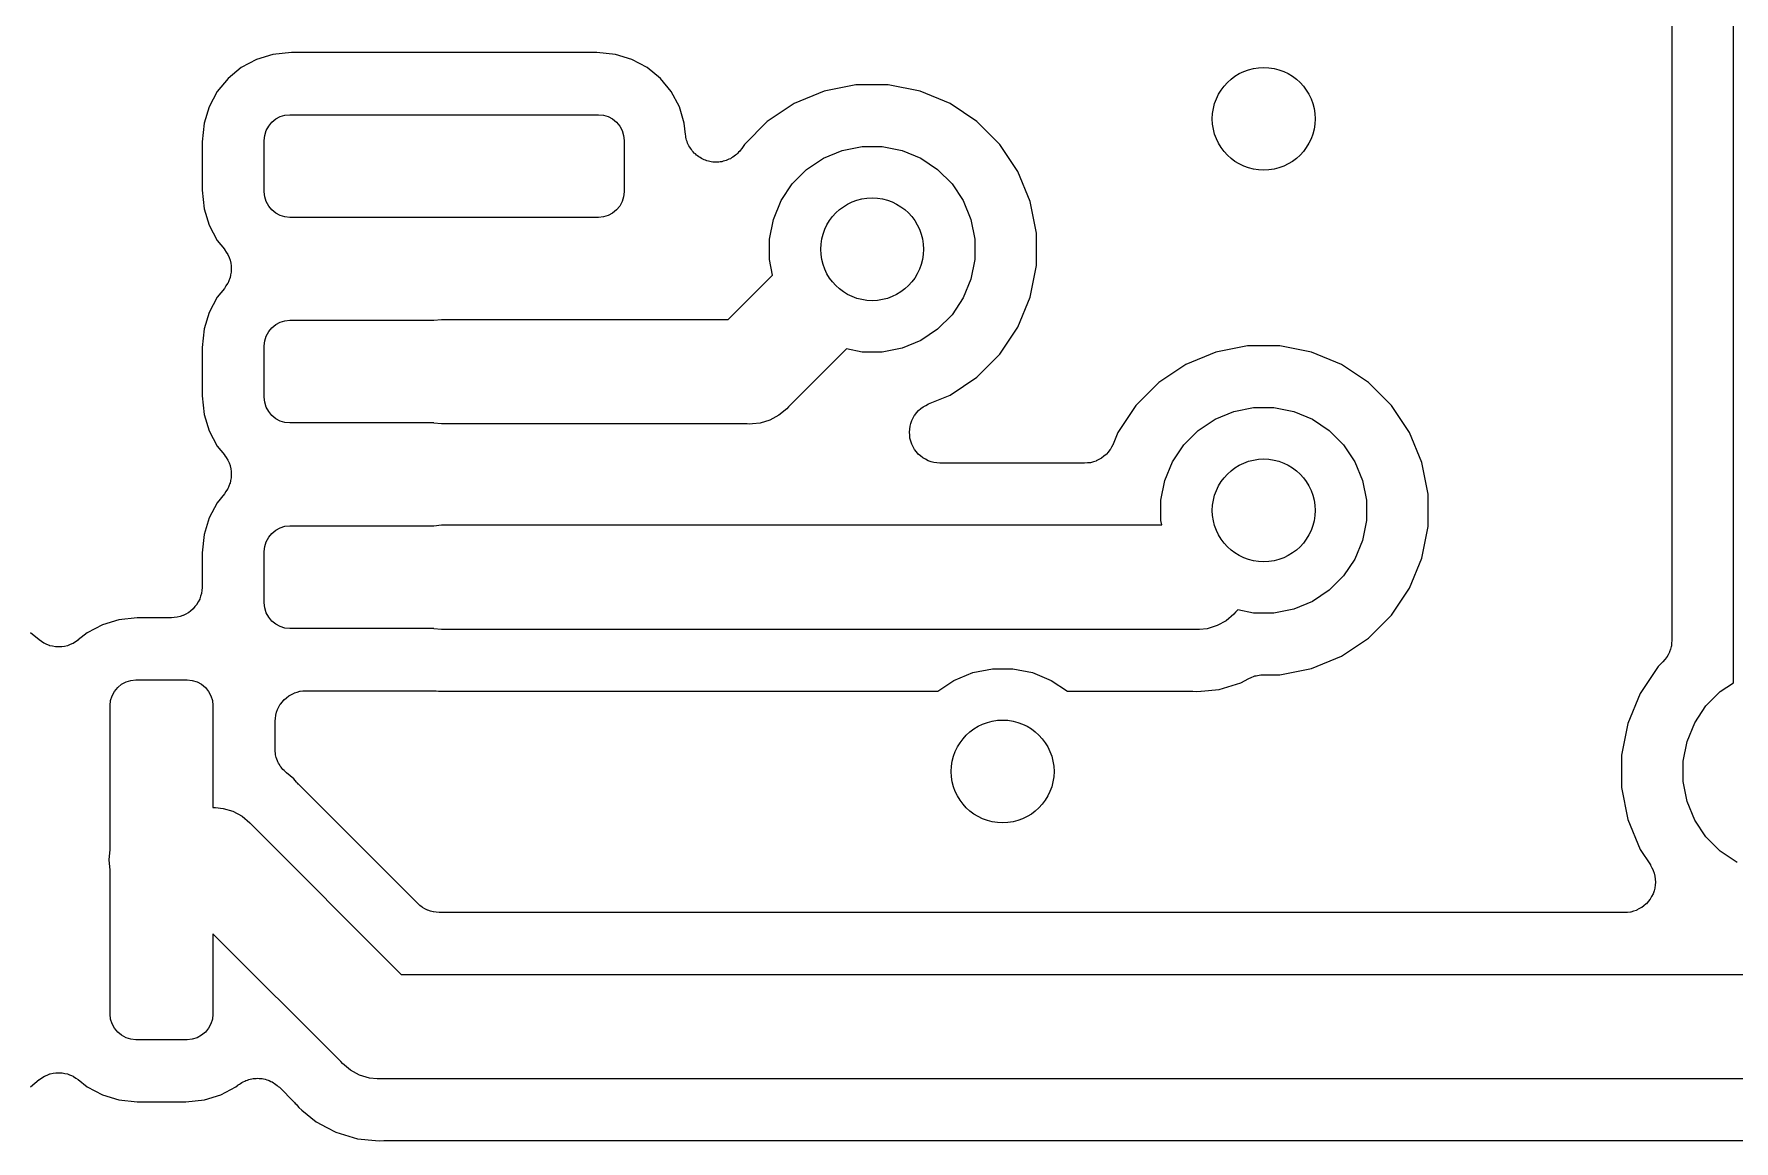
# Model space of a CAD drawing. Extents: x 4.56 to 9.01, y -5.14 to -1.86.
# Drawn here: x 7.8572 to 8.02, y -2.7229 to -2.6169 of the extents above; entities that cross this region are included whole.
import ezdxf

# ---------------------------------------------------------------- set-up
doc = ezdxf.new("R2010")
doc.units = 0
doc.header["$MEASUREMENT"] = 0
doc.layers.add('BLACK', color=7, linetype='CONTINUOUS')

msp = doc.modelspace()

# ---------------------------------------------------------------- linework, layer by layer
at = {"layer": 'BLACK', "linetype": 'CONTINUOUS'}
for p, q in [((8.02, -2.679), (8.02, -2.555)), ((8.01409, -2.56386), (8.01409, -2.67491)), ((7.87854, -2.61931), (7.87709, -2.62009)), ((7.88011, -2.61883), (7.87854, -2.61931)), ((7.8819, -2.61866), (7.88011, -2.61883)), ((7.91113, -2.61866), (7.8819, -2.61866)), ((7.91292, -2.61883), (7.91113, -2.61866)), ((7.91449, -2.61931), (7.91292, -2.61883)), ((7.91594, -2.62009), (7.91449, -2.61931)), ((7.87582, -2.62113), (7.87477, -2.6224)), ((7.87709, -2.62009), (7.87582, -2.62113)), ((7.91722, -2.62113), (7.91594, -2.62009)), ((7.91826, -2.6224), (7.91722, -2.62113)), ((7.87477, -2.6224), (7.874, -2.62385)), ((7.91904, -2.62385), (7.91826, -2.6224)), ((7.93291, -2.62236), (7.93004, -2.62354)), ((7.93595, -2.62175), (7.93291, -2.62236)), ((7.93905, -2.62175), (7.93595, -2.62175)), ((7.94209, -2.62236), (7.93905, -2.62175)), ((7.94496, -2.62354), (7.94209, -2.62236)), ((7.874, -2.62385), (7.87352, -2.62543)), ((7.91951, -2.62543), (7.91904, -2.62385)), ((7.93004, -2.62354), (7.92746, -2.62527)), ((7.94754, -2.62527), (7.94496, -2.62354)), ((7.87352, -2.62543), (7.87334, -2.62721)), ((7.87948, -2.62613), (7.87971, -2.6257)), ((7.87971, -2.6257), (7.88001, -2.62533)), ((7.88001, -2.62533), (7.88038, -2.62502)), ((7.88038, -2.62502), (7.88081, -2.62479)), ((7.88081, -2.62479), (7.88127, -2.62465)), ((7.88127, -2.62465), (7.88175, -2.62461)), ((7.88175, -2.62461), (7.91128, -2.62461)), ((7.91128, -2.62461), (7.91176, -2.62465)), ((7.91176, -2.62465), (7.91222, -2.62479)), ((7.91222, -2.62479), (7.91265, -2.62502)), ((7.91265, -2.62502), (7.91302, -2.62533)), ((7.91302, -2.62533), (7.91333, -2.6257)), ((7.91333, -2.6257), (7.91355, -2.62613)), ((7.91962, -2.62649), (7.91951, -2.62543)), ((7.92746, -2.62527), (7.92527, -2.62746)), ((7.94973, -2.62746), (7.94754, -2.62527)), ((7.87334, -2.62721), (7.87334, -2.63184)), ((7.87929, -2.62707), (7.87934, -2.62659)), ((7.87929, -2.63199), (7.87929, -2.62707)), ((7.87934, -2.62659), (7.87948, -2.62613)), ((7.91355, -2.62613), (7.91369, -2.62659)), ((7.91369, -2.62659), (7.91374, -2.62707)), ((7.91374, -2.62707), (7.91374, -2.63199)), ((7.91965, -2.62663), (7.91962, -2.62649)), ((7.91966, -2.62677), (7.91965, -2.62663)), ((7.9197, -2.62691), (7.91966, -2.62677)), ((7.91973, -2.62706), (7.9197, -2.62691)), ((7.91978, -2.62719), (7.91973, -2.62706)), ((7.91982, -2.62732), (7.91978, -2.62719)), ((7.91989, -2.62745), (7.91982, -2.62732)), ((7.91995, -2.62759), (7.91989, -2.62745)), ((7.92003, -2.62771), (7.91995, -2.62759)), ((7.92527, -2.62746), (7.92501, -2.62784)), ((7.93463, -2.62804), (7.93653, -2.62766)), ((7.93653, -2.62766), (7.93847, -2.62766)), ((7.93847, -2.62766), (7.94037, -2.62804)), ((7.95146, -2.63004), (7.94973, -2.62746)), ((7.92009, -2.62783), (7.92003, -2.62771)), ((7.92019, -2.62795), (7.92009, -2.62783)), ((7.92027, -2.62807), (7.92019, -2.62795)), ((7.92037, -2.62817), (7.92027, -2.62807)), ((7.92046, -2.62828), (7.92037, -2.62817)), ((7.92057, -2.62837), (7.92046, -2.62828)), ((7.92068, -2.62848), (7.92057, -2.62837)), ((7.92079, -2.62856), (7.92068, -2.62848)), ((7.9209, -2.62865), (7.92079, -2.62856)), ((7.92103, -2.62872), (7.9209, -2.62865)), ((7.92115, -2.6288), (7.92103, -2.62872)), ((7.92128, -2.62886), (7.92115, -2.6288)), ((7.9214, -2.62892), (7.92128, -2.62886)), ((7.92155, -2.62897), (7.9214, -2.62892)), ((7.92168, -2.62903), (7.92155, -2.62897)), ((7.92182, -2.62905), (7.92168, -2.62903)), ((7.92195, -2.6291), (7.92182, -2.62905)), ((7.9221, -2.62911), (7.92195, -2.6291)), ((7.92225, -2.62914), (7.9221, -2.62911)), ((7.92239, -2.62914), (7.92225, -2.62914)), ((7.92253, -2.62916), (7.92239, -2.62914)), ((7.92268, -2.62914), (7.92253, -2.62916)), ((7.92283, -2.62914), (7.92268, -2.62914)), ((7.92296, -2.62912), (7.92283, -2.62914)), ((7.9231, -2.62911), (7.92296, -2.62912)), ((7.92325, -2.62906), (7.9231, -2.62911)), ((7.92339, -2.62904), (7.92325, -2.62906)), ((7.92352, -2.62898), (7.92339, -2.62904)), ((7.92366, -2.62894), (7.92352, -2.62898)), ((7.92379, -2.62888), (7.92366, -2.62894)), ((7.92393, -2.62882), (7.92379, -2.62888)), ((7.92404, -2.62874), (7.92393, -2.62882)), ((7.92417, -2.62868), (7.92404, -2.62874)), ((7.92428, -2.62859), (7.92417, -2.62868)), ((7.92441, -2.6285), (7.92428, -2.62859)), ((7.92451, -2.62841), (7.92441, -2.6285)), ((7.92462, -2.62832), (7.92451, -2.62841)), ((7.92471, -2.62821), (7.92462, -2.62832)), ((7.92482, -2.6281), (7.92471, -2.62821)), ((7.9249, -2.62799), (7.92482, -2.6281)), ((7.92499, -2.62788), (7.9249, -2.62799)), ((7.92501, -2.62784), (7.92499, -2.62788)), ((7.93123, -2.62985), (7.93284, -2.62878)), ((7.93284, -2.62878), (7.93463, -2.62804)), ((7.94037, -2.62804), (7.94216, -2.62878)), ((7.94216, -2.62878), (7.94377, -2.62985)), ((7.92985, -2.63123), (7.93123, -2.62985)), ((7.94377, -2.62985), (7.94515, -2.63123)), ((7.95264, -2.63291), (7.95146, -2.63004)), ((7.87334, -2.63184), (7.87352, -2.63363)), ((7.87934, -2.63247), (7.87929, -2.63199)), ((7.87948, -2.63293), (7.87934, -2.63247)), ((7.91369, -2.63247), (7.91355, -2.63293)), ((7.91374, -2.63199), (7.91369, -2.63247)), ((7.92878, -2.63284), (7.92985, -2.63123)), ((7.94515, -2.63123), (7.94622, -2.63284)), ((7.87352, -2.63363), (7.874, -2.6352)), ((7.87971, -2.63336), (7.87948, -2.63293)), ((7.88001, -2.63373), (7.87971, -2.63336)), ((7.88038, -2.63403), (7.88001, -2.63373)), ((7.88081, -2.63426), (7.88038, -2.63403)), ((7.91265, -2.63403), (7.91222, -2.63426)), ((7.91302, -2.63373), (7.91265, -2.63403)), ((7.91333, -2.63336), (7.91302, -2.63373)), ((7.91355, -2.63293), (7.91333, -2.63336)), ((7.92804, -2.63463), (7.92878, -2.63284)), ((7.94622, -2.63284), (7.94696, -2.63463)), ((7.95325, -2.63595), (7.95264, -2.63291)), ((7.874, -2.6352), (7.87477, -2.63665)), ((7.88127, -2.6344), (7.88081, -2.63426)), ((7.88175, -2.63445), (7.88127, -2.6344)), ((7.91128, -2.63445), (7.88175, -2.63445)), ((7.91176, -2.6344), (7.91128, -2.63445)), ((7.91222, -2.63426), (7.91176, -2.6344)), ((7.92766, -2.63653), (7.92804, -2.63463)), ((7.94696, -2.63463), (7.94734, -2.63653)), ((7.87477, -2.63665), (7.87547, -2.6375)), ((7.92766, -2.63847), (7.92766, -2.63653)), ((7.94734, -2.63653), (7.94734, -2.63847)), ((7.95325, -2.63905), (7.95325, -2.63595)), ((7.87547, -2.6375), (7.87548, -2.63751)), ((7.87548, -2.63751), (7.87548, -2.63751)), ((7.87548, -2.63751), (7.87548, -2.63751)), ((7.87548, -2.63751), (7.87549, -2.63753)), ((7.87549, -2.63753), (7.87564, -2.63776)), ((7.87564, -2.63776), (7.87579, -2.63799)), ((7.87579, -2.63799), (7.8758, -2.638)), ((7.8758, -2.638), (7.8758, -2.63801)), ((7.8758, -2.63801), (7.87591, -2.63827)), ((7.87591, -2.63827), (7.87601, -2.63853)), ((7.87601, -2.63853), (7.87601, -2.63854)), ((7.87601, -2.63854), (7.87602, -2.63855)), ((7.87602, -2.63855), (7.87607, -2.63882)), ((7.87607, -2.63882), (7.87612, -2.63909)), ((7.92796, -2.63997), (7.92766, -2.63847)), ((7.94734, -2.63847), (7.94696, -2.64037)), ((7.95264, -2.64209), (7.95325, -2.63905)), ((7.87589, -2.64051), (7.87579, -2.64076)), ((7.876, -2.64025), (7.87589, -2.64051)), ((7.87601, -2.64023), (7.876, -2.64024)), ((7.876, -2.64024), (7.876, -2.64025)), ((7.87606, -2.63996), (7.87601, -2.64023)), ((7.87612, -2.63969), (7.87606, -2.63996)), ((7.87612, -2.63909), (7.87612, -2.6391)), ((7.87612, -2.6391), (7.87612, -2.63911)), ((7.87612, -2.63911), (7.87612, -2.63939)), ((7.87612, -2.63939), (7.87612, -2.63967)), ((7.87612, -2.63967), (7.87612, -2.63968)), ((7.87612, -2.63968), (7.87612, -2.63969)), ((7.92372, -2.64421), (7.92796, -2.63997)), ((7.94696, -2.64037), (7.94622, -2.64216)), ((7.87477, -2.64209), (7.874, -2.64354)), ((7.87547, -2.64124), (7.87477, -2.64209)), ((7.87562, -2.64101), (7.87547, -2.64124)), ((7.87577, -2.64078), (7.87562, -2.64101)), ((7.87578, -2.64077), (7.87577, -2.64078)), ((7.87579, -2.64076), (7.87578, -2.64077)), ((7.94622, -2.64216), (7.94515, -2.64377)), ((7.95146, -2.64496), (7.95264, -2.64209)), ((7.874, -2.64354), (7.87352, -2.64511)), ((7.94515, -2.64377), (7.94377, -2.64515)), ((7.87352, -2.64511), (7.87334, -2.6469)), ((7.87948, -2.64581), (7.87971, -2.64538)), ((7.87971, -2.64538), (7.88001, -2.64501)), ((7.88001, -2.64501), (7.88038, -2.64471)), ((7.88038, -2.64471), (7.88081, -2.64448)), ((7.88081, -2.64448), (7.88127, -2.64434)), ((7.88127, -2.64434), (7.88175, -2.64429)), ((7.88175, -2.64429), (7.89551, -2.64429)), ((7.89551, -2.64429), (7.89554, -2.64428)), ((7.89554, -2.64428), (7.89627, -2.64421)), ((7.89627, -2.64421), (7.92372, -2.64421)), ((7.94377, -2.64515), (7.94216, -2.64622)), ((7.94973, -2.64754), (7.95146, -2.64496)), ((7.87334, -2.6469), (7.87334, -2.65153)), ((7.87929, -2.64675), (7.87934, -2.64627)), ((7.87929, -2.65167), (7.87929, -2.64675)), ((7.87934, -2.64627), (7.87948, -2.64581)), ((7.93503, -2.64704), (7.9295, -2.65257)), ((7.93653, -2.64734), (7.93503, -2.64704)), ((7.94037, -2.64696), (7.93847, -2.64734)), ((7.94216, -2.64622), (7.94037, -2.64696)), ((7.97345, -2.64675), (7.97041, -2.64736)), ((7.97655, -2.64675), (7.97345, -2.64675)), ((7.97959, -2.64736), (7.97655, -2.64675)), ((7.93847, -2.64734), (7.93653, -2.64734)), ((7.94754, -2.64973), (7.94973, -2.64754)), ((7.96754, -2.64854), (7.96496, -2.65027)), ((7.97041, -2.64736), (7.96754, -2.64854)), ((7.98246, -2.64854), (7.97959, -2.64736)), ((7.98504, -2.65027), (7.98246, -2.64854)), ((7.94496, -2.65146), (7.94754, -2.64973)), ((7.96496, -2.65027), (7.96277, -2.65246)), ((7.98723, -2.65246), (7.98504, -2.65027)), ((7.87334, -2.65153), (7.87352, -2.65331)), ((7.87934, -2.65215), (7.87929, -2.65167)), ((7.94289, -2.65231), (7.94496, -2.65146)), ((7.87352, -2.65331), (7.874, -2.65489)), ((7.87948, -2.65261), (7.87934, -2.65215)), ((7.87971, -2.65304), (7.87948, -2.65261)), ((7.88001, -2.65341), (7.87971, -2.65304)), ((7.88038, -2.65372), (7.88001, -2.65341)), ((7.88081, -2.65395), (7.88038, -2.65372)), ((7.92858, -2.65339), (7.92771, -2.65385)), ((7.92934, -2.65277), (7.92858, -2.65339)), ((7.9295, -2.65257), (7.92934, -2.65277)), ((7.9413, -2.6539), (7.94144, -2.65365)), ((7.94144, -2.65365), (7.94157, -2.65339)), ((7.94157, -2.65339), (7.94157, -2.65339)), ((7.94157, -2.65339), (7.94158, -2.65339)), ((7.94158, -2.65339), (7.94176, -2.65316)), ((7.94176, -2.65316), (7.94194, -2.65295)), ((7.94194, -2.65294), (7.94216, -2.65276)), ((7.94194, -2.65295), (7.94194, -2.65294)), ((7.94194, -2.65295), (7.94194, -2.65295)), ((7.94216, -2.65276), (7.94239, -2.65258)), ((7.94239, -2.65258), (7.94263, -2.65245)), ((7.94239, -2.65258), (7.94239, -2.65258)), ((7.94239, -2.65258), (7.94239, -2.65258)), ((7.94263, -2.65245), (7.94289, -2.65231)), ((7.96277, -2.65246), (7.96104, -2.65504)), ((7.97034, -2.65378), (7.97213, -2.65304)), ((7.97213, -2.65304), (7.97403, -2.65266)), ((7.97403, -2.65266), (7.97597, -2.65266)), ((7.97597, -2.65266), (7.97787, -2.65304)), ((7.97787, -2.65304), (7.97966, -2.65378)), ((7.98896, -2.65504), (7.98723, -2.65246)), ((7.874, -2.65489), (7.87477, -2.65634)), ((7.88127, -2.65409), (7.88081, -2.65395)), ((7.88175, -2.65413), (7.88127, -2.65409)), ((7.89551, -2.65413), (7.88175, -2.65413)), ((7.89554, -2.65414), (7.89551, -2.65413)), ((7.89627, -2.65421), (7.89554, -2.65414)), ((7.92554, -2.65421), (7.89627, -2.65421)), ((7.92579, -2.65424), (7.92554, -2.65421)), ((7.92603, -2.65421), (7.92579, -2.65424)), ((7.92677, -2.65414), (7.92603, -2.65421)), ((7.92771, -2.65385), (7.92677, -2.65414)), ((7.94107, -2.65502), (7.9411, -2.65473)), ((7.9411, -2.6553), (7.94107, -2.65502)), ((7.94107, -2.65502), (7.94107, -2.65502)), ((7.94107, -2.65502), (7.94107, -2.65502)), ((7.9411, -2.65473), (7.94113, -2.65445)), ((7.94112, -2.65559), (7.9411, -2.6553)), ((7.94113, -2.65445), (7.94122, -2.65417)), ((7.94113, -2.65445), (7.94113, -2.65445)), ((7.94113, -2.65445), (7.94113, -2.65445)), ((7.94122, -2.65417), (7.9413, -2.6539)), ((7.9413, -2.6539), (7.9413, -2.6539)), ((7.9413, -2.6539), (7.9413, -2.6539)), ((7.96104, -2.65504), (7.96058, -2.65617)), ((7.96735, -2.65623), (7.96873, -2.65485)), ((7.96873, -2.65485), (7.97034, -2.65378)), ((7.97966, -2.65378), (7.98127, -2.65485)), ((7.98127, -2.65485), (7.98265, -2.65623)), ((7.99014, -2.65791), (7.98896, -2.65504)), ((7.87477, -2.65634), (7.87547, -2.65718)), ((7.94112, -2.6556), (7.94112, -2.65559)), ((7.9412, -2.65587), (7.94112, -2.6556)), ((7.94112, -2.6556), (7.94112, -2.6556)), ((7.94129, -2.65615), (7.9412, -2.65587)), ((7.94142, -2.65641), (7.94129, -2.65615)), ((7.94129, -2.65615), (7.94129, -2.65615)), ((7.94129, -2.65615), (7.94129, -2.65615)), ((7.94155, -2.65666), (7.94142, -2.65641)), ((7.94156, -2.65666), (7.94155, -2.65666)), ((7.94155, -2.65666), (7.94155, -2.65666)), ((7.94174, -2.65689), (7.94156, -2.65666)), ((7.94191, -2.65711), (7.94174, -2.65689)), ((7.96011, -2.65692), (7.95993, -2.65713)), ((7.96028, -2.65671), (7.96011, -2.65692)), ((7.96029, -2.6567), (7.96028, -2.65671)), ((7.9603, -2.65669), (7.96029, -2.6567)), ((7.96043, -2.65645), (7.9603, -2.65669)), ((7.96056, -2.65621), (7.96043, -2.65645)), ((7.96057, -2.65618), (7.96056, -2.65621)), ((7.96058, -2.65617), (7.96057, -2.65618)), ((7.96057, -2.65618), (7.96057, -2.65618)), ((7.96057, -2.65618), (7.96057, -2.65618)), ((7.96628, -2.65784), (7.96735, -2.65623)), ((7.98265, -2.65623), (7.98372, -2.65784)), ((7.87547, -2.65718), (7.87548, -2.6572)), ((7.87548, -2.6572), (7.87548, -2.6572)), ((7.87548, -2.6572), (7.87548, -2.6572)), ((7.87548, -2.6572), (7.87549, -2.65721)), ((7.87549, -2.65721), (7.87564, -2.65745)), ((7.87564, -2.65745), (7.87579, -2.65768)), ((7.87579, -2.65768), (7.8758, -2.65769)), ((7.8758, -2.65769), (7.8758, -2.6577)), ((7.8758, -2.6577), (7.87591, -2.65795)), ((7.87591, -2.65795), (7.87601, -2.65821)), ((7.87601, -2.65821), (7.87601, -2.65822)), ((7.87601, -2.65822), (7.87602, -2.65823)), ((7.87602, -2.65823), (7.87607, -2.65851)), ((7.87607, -2.65851), (7.87612, -2.65878)), ((7.94192, -2.65711), (7.94191, -2.65711)), ((7.94213, -2.65728), (7.94192, -2.65711)), ((7.94192, -2.65711), (7.94192, -2.65711)), ((7.94236, -2.65748), (7.94213, -2.65728)), ((7.9426, -2.65761), (7.94236, -2.65748)), ((7.94236, -2.65748), (7.94236, -2.65748)), ((7.94236, -2.65748), (7.94236, -2.65748)), ((7.94286, -2.65775), (7.9426, -2.65761)), ((7.94287, -2.65776), (7.94286, -2.65775)), ((7.94286, -2.65775), (7.94286, -2.65775)), ((7.94315, -2.65785), (7.94287, -2.65776)), ((7.94341, -2.65793), (7.94315, -2.65785)), ((7.9437, -2.65796), (7.94341, -2.65793)), ((7.94341, -2.65793), (7.94341, -2.65793)), ((7.94341, -2.65793), (7.94341, -2.65793)), ((7.94398, -2.65799), (7.9437, -2.65796)), ((7.94399, -2.65799), (7.94398, -2.65799)), ((7.94402, -2.65799), (7.94399, -2.65799)), ((7.94399, -2.65799), (7.94399, -2.65799)), ((7.95785, -2.65799), (7.94402, -2.65799)), ((7.95813, -2.65796), (7.95785, -2.65799)), ((7.9584, -2.65794), (7.95813, -2.65796)), ((7.95841, -2.65794), (7.9584, -2.65794)), ((7.95842, -2.65794), (7.95841, -2.65794)), ((7.95869, -2.65786), (7.95842, -2.65794)), ((7.95895, -2.65778), (7.95869, -2.65786)), ((7.95896, -2.65777), (7.95895, -2.65778)), ((7.95897, -2.65777), (7.95896, -2.65777)), ((7.95922, -2.65764), (7.95897, -2.65777)), ((7.95946, -2.65751), (7.95922, -2.65764)), ((7.95947, -2.6575), (7.95946, -2.65751)), ((7.95948, -2.6575), (7.95947, -2.6575)), ((7.9597, -2.65732), (7.95948, -2.6575)), ((7.95991, -2.65715), (7.9597, -2.65732)), ((7.95992, -2.65714), (7.95991, -2.65715)), ((7.95993, -2.65713), (7.95992, -2.65714)), ((7.96554, -2.65963), (7.96628, -2.65784)), ((7.98372, -2.65784), (7.98446, -2.65963)), ((7.99075, -2.66095), (7.99014, -2.65791)), ((7.87589, -2.66019), (7.87579, -2.66045)), ((7.876, -2.65994), (7.87589, -2.66019)), ((7.87601, -2.65992), (7.876, -2.65993)), ((7.876, -2.65993), (7.876, -2.65994)), ((7.87606, -2.65964), (7.87601, -2.65992)), ((7.87612, -2.65938), (7.87606, -2.65964)), ((7.87612, -2.65878), (7.87612, -2.65879)), ((7.87612, -2.65879), (7.87612, -2.6588)), ((7.87612, -2.6588), (7.87612, -2.65908)), ((7.87612, -2.65908), (7.87612, -2.65935)), ((7.87612, -2.65935), (7.87612, -2.65936)), ((7.87612, -2.65936), (7.87612, -2.65938)), ((7.96516, -2.66153), (7.96554, -2.65963)), ((7.98446, -2.65963), (7.98484, -2.66153)), ((7.87477, -2.66177), (7.874, -2.66322)), ((7.87547, -2.66093), (7.87477, -2.66177)), ((7.87562, -2.6607), (7.87547, -2.66093)), ((7.87577, -2.66047), (7.87562, -2.6607)), ((7.87578, -2.66046), (7.87577, -2.66047)), ((7.87579, -2.66045), (7.87578, -2.66046)), ((7.96516, -2.66347), (7.96516, -2.66153)), ((7.98484, -2.66153), (7.98484, -2.66347)), ((7.99075, -2.66405), (7.99075, -2.66095)), ((7.874, -2.66322), (7.87352, -2.6648)), ((7.96524, -2.6639), (7.96516, -2.66347)), ((7.98484, -2.66347), (7.98446, -2.66537)), ((7.87352, -2.6648), (7.87334, -2.66658)), ((7.87948, -2.6655), (7.87971, -2.66507)), ((7.87971, -2.66507), (7.88001, -2.6647)), ((7.88001, -2.6647), (7.88038, -2.66439)), ((7.88038, -2.66439), (7.88081, -2.66416)), ((7.88081, -2.66416), (7.88127, -2.66402)), ((7.88127, -2.66402), (7.88175, -2.66398)), ((7.88175, -2.66398), (7.89551, -2.66398)), ((7.89551, -2.66398), (7.89554, -2.66397)), ((7.89554, -2.66397), (7.89627, -2.6639)), ((7.89627, -2.6639), (7.96524, -2.6639)), ((7.99014, -2.66709), (7.99075, -2.66405)), ((7.87334, -2.66658), (7.87334, -2.66984)), ((7.87929, -2.66644), (7.87934, -2.66596)), ((7.87929, -2.67136), (7.87929, -2.66644)), ((7.87934, -2.66596), (7.87948, -2.6655)), ((7.98446, -2.66537), (7.98372, -2.66716)), ((7.98372, -2.66716), (7.98265, -2.66877)), ((7.98896, -2.66996), (7.99014, -2.66709)), ((7.87334, -2.66988), (7.87331, -2.67016)), ((7.87334, -2.66984), (7.87334, -2.66986)), ((7.87334, -2.66986), (7.87334, -2.66986)), ((7.87334, -2.66986), (7.87334, -2.66986)), ((7.87334, -2.66986), (7.87334, -2.66988)), ((7.98265, -2.66877), (7.98127, -2.67015)), ((7.98723, -2.67254), (7.98896, -2.66996)), ((7.87283, -2.67151), (7.87265, -2.67172)), ((7.87284, -2.67149), (7.87283, -2.6715)), ((7.87283, -2.6715), (7.87283, -2.67151)), ((7.87297, -2.67125), (7.87284, -2.67149)), ((7.8731, -2.671), (7.87297, -2.67125)), ((7.87311, -2.67099), (7.8731, -2.671)), ((7.87319, -2.67072), (7.87311, -2.67098)), ((7.87311, -2.67098), (7.87311, -2.67099)), ((7.87328, -2.67045), (7.87319, -2.67072)), ((7.87331, -2.67016), (7.87328, -2.67043)), ((7.87328, -2.67043), (7.87328, -2.67044)), ((7.87328, -2.67044), (7.87328, -2.67045)), ((7.87934, -2.67184), (7.87929, -2.67136)), ((7.97966, -2.67122), (7.97787, -2.67196)), ((7.98127, -2.67015), (7.97966, -2.67122)), ((7.86535, -2.67297), (7.86378, -2.67345)), ((7.86713, -2.67279), (7.86535, -2.67297)), ((7.87039, -2.67279), (7.86713, -2.67279)), ((7.87067, -2.67276), (7.87039, -2.67279)), ((7.87094, -2.67274), (7.87067, -2.67276)), ((7.87095, -2.67274), (7.87094, -2.67274)), ((7.87096, -2.67274), (7.87095, -2.67274)), ((7.87123, -2.67266), (7.87096, -2.67274)), ((7.8715, -2.67258), (7.87123, -2.67266)), ((7.87151, -2.67257), (7.8715, -2.67258)), ((7.87152, -2.67257), (7.87151, -2.67257)), ((7.87176, -2.67244), (7.87152, -2.67257)), ((7.87201, -2.67231), (7.87176, -2.67244)), ((7.87202, -2.6723), (7.87201, -2.67231)), ((7.87224, -2.67212), (7.87202, -2.6723)), ((7.87202, -2.6723), (7.87202, -2.6723)), ((7.87246, -2.67195), (7.87224, -2.67212)), ((7.87247, -2.67193), (7.87246, -2.67194)), ((7.87246, -2.67194), (7.87246, -2.67195)), ((7.87265, -2.67172), (7.87247, -2.67193)), ((7.87948, -2.6723), (7.87934, -2.67184)), ((7.87971, -2.67273), (7.87948, -2.6723)), ((7.88001, -2.6731), (7.87971, -2.67273)), ((7.88038, -2.6734), (7.88001, -2.6731)), ((7.97139, -2.67308), (7.97053, -2.67354)), ((7.97215, -2.67245), (7.97139, -2.67308)), ((7.97231, -2.67226), (7.97215, -2.67245)), ((7.97253, -2.67204), (7.97231, -2.67226)), ((7.97403, -2.67234), (7.97253, -2.67204)), ((7.97597, -2.67234), (7.97403, -2.67234)), ((7.97787, -2.67196), (7.97597, -2.67234)), ((7.98504, -2.67473), (7.98723, -2.67254)), ((7.85773, -2.67491), (7.85689, -2.67422)), ((7.86232, -2.67422), (7.86148, -2.67491)), ((7.86378, -2.67345), (7.86232, -2.67422)), ((7.88081, -2.67363), (7.88038, -2.6734)), ((7.88127, -2.67377), (7.88081, -2.67363)), ((7.88175, -2.67382), (7.88127, -2.67377)), ((7.89551, -2.67382), (7.88175, -2.67382)), ((7.89554, -2.67383), (7.89551, -2.67382)), ((7.89627, -2.6739), (7.89554, -2.67383)), ((7.96836, -2.6739), (7.89627, -2.6739)), ((7.9686, -2.67392), (7.96836, -2.6739)), ((7.96885, -2.6739), (7.9686, -2.67392)), ((7.96958, -2.67383), (7.96885, -2.6739)), ((7.97053, -2.67354), (7.96958, -2.67383)), ((7.98246, -2.67646), (7.98504, -2.67473)), ((7.85796, -2.67507), (7.85773, -2.67491)), ((7.85819, -2.67522), (7.85796, -2.67507)), ((7.8582, -2.67523), (7.85819, -2.67522)), ((7.85821, -2.67523), (7.8582, -2.67523)), ((7.85847, -2.67534), (7.85821, -2.67523)), ((7.85872, -2.67545), (7.85847, -2.67534)), ((7.85873, -2.67545), (7.85872, -2.67545)), ((7.85874, -2.67546), (7.85873, -2.67545)), ((7.85902, -2.67551), (7.85874, -2.67546)), ((7.85929, -2.67557), (7.85902, -2.67551)), ((7.8593, -2.67557), (7.85929, -2.67557)), ((7.85931, -2.67557), (7.8593, -2.67557)), ((7.85958, -2.67557), (7.85931, -2.67557)), ((7.85986, -2.67557), (7.85958, -2.67557)), ((7.85987, -2.67557), (7.85986, -2.67557)), ((7.85989, -2.67557), (7.85987, -2.67557)), ((7.86015, -2.67552), (7.85989, -2.67557)), ((7.86043, -2.67547), (7.86015, -2.67552)), ((7.86044, -2.67546), (7.86043, -2.67547)), ((7.86045, -2.67546), (7.86044, -2.67546)), ((7.86071, -2.67536), (7.86045, -2.67546)), ((7.86096, -2.67525), (7.86071, -2.67536)), ((7.86097, -2.67525), (7.86096, -2.67525)), ((7.86098, -2.67524), (7.86097, -2.67525)), ((7.86121, -2.67509), (7.86098, -2.67524)), ((7.86145, -2.67494), (7.86121, -2.67509)), ((7.86147, -2.67493), (7.86145, -2.67494)), ((7.86148, -2.67491), (7.86147, -2.67493)), ((7.86147, -2.67493), (7.86147, -2.67493)), ((7.86147, -2.67493), (7.86147, -2.67493)), ((7.97959, -2.67764), (7.98246, -2.67646)), ((8.01372, -2.67632), (8.0136, -2.67655)), ((8.01386, -2.67607), (8.01372, -2.67632)), ((8.01387, -2.67605), (8.01386, -2.67606)), ((8.01386, -2.67606), (8.01386, -2.67607)), ((8.01395, -2.67579), (8.01387, -2.67605)), ((8.01403, -2.67553), (8.01395, -2.67579)), ((8.01404, -2.6755), (8.01403, -2.67551)), ((8.01403, -2.67551), (8.01403, -2.67553)), ((8.01406, -2.67522), (8.01404, -2.6755)), ((8.01409, -2.67495), (8.01406, -2.67522)), ((8.01409, -2.67491), (8.01409, -2.67492)), ((8.01409, -2.67492), (8.01409, -2.67492)), ((8.01409, -2.67492), (8.01409, -2.67492)), ((8.01409, -2.67492), (8.01409, -2.67495)), ((7.94534, -2.67878), (7.94713, -2.67804)), ((7.94713, -2.67804), (7.94903, -2.67766)), ((7.94903, -2.67766), (7.95097, -2.67766)), ((7.95097, -2.67766), (7.95287, -2.67804)), ((7.95287, -2.67804), (7.95466, -2.67878)), ((7.97655, -2.67825), (7.97959, -2.67764)), ((8.01277, -2.67746), (8.01104, -2.68004)), ((8.01323, -2.677), (8.01277, -2.67746)), ((8.0134, -2.67679), (8.01323, -2.677)), ((8.01358, -2.67658), (8.0134, -2.67679)), ((8.01359, -2.67657), (8.01358, -2.67658)), ((8.0136, -2.67655), (8.01359, -2.67657)), ((7.86494, -2.67983), (7.86525, -2.67946)), ((7.86525, -2.67946), (7.86562, -2.67915)), ((7.86562, -2.67915), (7.86605, -2.67893)), ((7.86605, -2.67893), (7.86651, -2.67879)), ((7.86651, -2.67879), (7.86699, -2.67874)), ((7.86699, -2.67874), (7.87191, -2.67874)), ((7.87191, -2.67874), (7.87239, -2.67879)), ((7.87239, -2.67879), (7.87285, -2.67893)), ((7.87285, -2.67893), (7.87328, -2.67915)), ((7.87328, -2.67915), (7.87365, -2.67946)), ((7.87365, -2.67946), (7.87396, -2.67983)), ((7.88299, -2.67979), (7.88327, -2.67977)), ((7.88327, -2.67977), (7.89547, -2.67977)), ((7.89547, -2.67977), (7.89551, -2.67977)), ((7.89551, -2.67977), (7.89564, -2.67978)), ((7.9438, -2.6798), (7.94534, -2.67878)), ((7.95466, -2.67878), (7.9562, -2.6798)), ((7.969, -2.67982), (7.97074, -2.67965)), ((7.97074, -2.67965), (7.9728, -2.67902)), ((7.9728, -2.67902), (7.97359, -2.6786)), ((7.97359, -2.6786), (7.97363, -2.67858)), ((7.97363, -2.67858), (7.97375, -2.67853)), ((7.97375, -2.67853), (7.97386, -2.67847)), ((7.97386, -2.67847), (7.97401, -2.67842)), ((7.97401, -2.67842), (7.97416, -2.67836)), ((7.97416, -2.67836), (7.97429, -2.67834)), ((7.97429, -2.67834), (7.97441, -2.6783)), ((7.97441, -2.6783), (7.97457, -2.67829)), ((7.97457, -2.67829), (7.97473, -2.67826)), ((7.97473, -2.67826), (7.97486, -2.67826)), ((7.97486, -2.67826), (7.97498, -2.67825)), ((7.97498, -2.67825), (7.97655, -2.67825)), ((8.01873, -2.67985), (8.02, -2.679)), ((7.86453, -2.6812), (7.86457, -2.68072)), ((7.86453, -2.69496), (7.86453, -2.6812)), ((7.86457, -2.68072), (7.86471, -2.68026)), ((7.86471, -2.68026), (7.86494, -2.67983)), ((7.87396, -2.67983), (7.87418, -2.68026)), ((7.87418, -2.68026), (7.87432, -2.68072)), ((7.87432, -2.68072), (7.87437, -2.6812)), ((7.87437, -2.6812), (7.87437, -2.69094)), ((7.88056, -2.68156), (7.88069, -2.68131)), ((7.88069, -2.68131), (7.88082, -2.68107)), ((7.88082, -2.68107), (7.88083, -2.68106)), ((7.88083, -2.68105), (7.88102, -2.68084)), ((7.88083, -2.68106), (7.88083, -2.68105)), ((7.88102, -2.68084), (7.88119, -2.68062)), ((7.88119, -2.68062), (7.8812, -2.68062)), ((7.8812, -2.68062), (7.88121, -2.68061)), ((7.88121, -2.68061), (7.88142, -2.68044)), ((7.88142, -2.68044), (7.88164, -2.68026)), ((7.88164, -2.68026), (7.88165, -2.68026)), ((7.88165, -2.68025), (7.8819, -2.68012)), ((7.88165, -2.68026), (7.88165, -2.68025)), ((7.8819, -2.68012), (7.88215, -2.67999)), ((7.88215, -2.67999), (7.88216, -2.67999)), ((7.88216, -2.67999), (7.88217, -2.67998)), ((7.88217, -2.67998), (7.88243, -2.6799)), ((7.88243, -2.6799), (7.8827, -2.67982)), ((7.8827, -2.67982), (7.88271, -2.67982)), ((7.88271, -2.67982), (7.88272, -2.67982)), ((7.88272, -2.67982), (7.88299, -2.67979)), ((7.89564, -2.67978), (7.89576, -2.67978)), ((7.89576, -2.67978), (7.89598, -2.6798)), ((7.89598, -2.6798), (7.9438, -2.6798)), ((7.9562, -2.6798), (7.96792, -2.6798)), ((7.96792, -2.6798), (7.96796, -2.6798)), ((7.96796, -2.6798), (7.96809, -2.67982)), ((7.96809, -2.67982), (7.96821, -2.67982)), ((7.96821, -2.67982), (7.9686, -2.67986)), ((7.9686, -2.67986), (7.96899, -2.67982)), ((7.96899, -2.67982), (7.969, -2.67982)), ((8.01104, -2.68004), (8.00986, -2.68291)), ((8.01628, -2.68284), (8.01735, -2.68123)), ((8.01735, -2.68123), (8.01873, -2.67985)), ((7.88032, -2.68268), (7.88035, -2.6824)), ((7.88032, -2.6827), (7.88032, -2.68268)), ((7.88032, -2.68272), (7.88032, -2.6827)), ((7.88032, -2.6827), (7.88032, -2.6827)), ((7.88032, -2.6827), (7.88032, -2.6827)), ((7.88032, -2.68534), (7.88032, -2.68272)), ((7.88035, -2.6824), (7.88038, -2.68213)), ((7.88038, -2.68211), (7.88047, -2.68184)), ((7.88038, -2.68212), (7.88038, -2.68211)), ((7.88038, -2.68213), (7.88038, -2.68212)), ((7.88047, -2.68184), (7.88055, -2.68158)), ((7.88055, -2.68157), (7.88056, -2.68156)), ((7.88055, -2.68158), (7.88055, -2.68157)), ((8.00986, -2.68291), (8.00925, -2.68595)), ((8.01554, -2.68463), (8.01628, -2.68284)), ((8.01516, -2.68653), (8.01554, -2.68463)), ((7.88033, -2.68547), (7.88032, -2.68534)), ((7.88033, -2.6856), (7.88033, -2.68547)), ((7.88036, -2.68576), (7.88033, -2.6856)), ((7.88037, -2.68592), (7.88036, -2.68576)), ((7.88041, -2.68604), (7.88037, -2.68592)), ((7.88044, -2.68617), (7.88041, -2.68604)), ((7.8805, -2.68631), (7.88044, -2.68617)), ((8.00925, -2.68595), (8.00925, -2.68905)), ((7.88054, -2.68647), (7.8805, -2.68631)), ((7.8806, -2.68658), (7.88054, -2.68647)), ((7.88065, -2.6867), (7.8806, -2.68658)), ((7.88074, -2.68684), (7.88065, -2.6867)), ((7.88081, -2.68698), (7.88074, -2.68684)), ((7.88089, -2.68708), (7.88081, -2.68698)), ((7.88096, -2.68719), (7.88089, -2.68708)), ((7.88108, -2.6873), (7.88096, -2.68719)), ((7.88118, -2.68742), (7.88108, -2.6873)), ((7.88128, -2.68751), (7.88118, -2.68742)), ((7.88137, -2.6876), (7.88128, -2.68751)), ((7.8814, -2.68762), (7.88137, -2.6876)), ((7.88212, -2.68822), (7.8814, -2.68762)), ((8.01516, -2.68847), (8.01516, -2.68653)), ((7.88237, -2.68852), (7.88212, -2.68822)), ((7.88246, -2.68861), (7.88237, -2.68852)), ((7.88253, -2.68871), (7.88246, -2.68861)), ((7.88256, -2.68873), (7.88253, -2.68871)), ((7.89399, -2.70016), (7.88256, -2.68873)), ((8.00925, -2.68905), (8.00986, -2.69209)), ((8.01554, -2.69037), (8.01516, -2.68847)), ((7.87437, -2.69094), (7.87462, -2.69096)), ((7.87462, -2.69096), (7.87535, -2.69104)), ((7.87535, -2.69104), (7.87629, -2.69132)), ((8.01628, -2.69216), (8.01554, -2.69037)), ((7.87629, -2.69132), (7.87716, -2.69179)), ((7.87716, -2.69179), (7.87792, -2.69241)), ((7.87792, -2.69241), (7.87808, -2.6926)), ((7.87808, -2.6926), (7.89241, -2.70693)), ((8.00986, -2.69209), (8.01104, -2.69496)), ((8.01735, -2.69377), (8.01628, -2.69216)), ((8.01873, -2.69515), (8.01735, -2.69377)), ((7.86442, -2.69596), (7.86452, -2.69498)), ((7.86452, -2.69694), (7.86442, -2.69596)), ((7.86452, -2.69498), (7.86453, -2.69496)), ((8.01104, -2.69496), (8.01203, -2.69643)), ((8.02034, -2.69622), (8.01873, -2.69515)), ((7.86453, -2.69697), (7.86452, -2.69694)), ((7.86453, -2.71073), (7.86453, -2.69697)), ((8.01203, -2.69643), (8.01204, -2.69645)), ((8.01204, -2.69645), (8.01204, -2.69645)), ((8.01204, -2.69645), (8.01204, -2.69645)), ((8.01204, -2.69645), (8.01205, -2.69646)), ((8.01205, -2.69646), (8.01218, -2.69672)), ((8.01218, -2.69672), (8.01231, -2.69696)), ((8.01231, -2.69696), (8.01231, -2.69697)), ((8.01231, -2.69697), (8.01231, -2.69698)), ((8.01231, -2.69698), (8.01239, -2.69725)), ((8.01239, -2.69725), (8.01247, -2.69752)), ((8.01247, -2.69752), (8.01247, -2.69752)), ((8.01247, -2.69752), (8.01247, -2.69753)), ((8.01247, -2.69753), (8.0125, -2.69782)), ((8.01229, -2.69923), (8.01215, -2.69947)), ((8.01238, -2.69894), (8.01229, -2.69921)), ((8.01229, -2.69921), (8.01229, -2.69922)), ((8.01229, -2.69922), (8.01229, -2.69923)), ((8.01246, -2.69868), (8.01238, -2.69894)), ((8.01249, -2.69839), (8.01246, -2.69866)), ((8.01246, -2.69866), (8.01246, -2.69867)), ((8.01246, -2.69867), (8.01246, -2.69868)), ((8.01252, -2.6981), (8.01249, -2.69839)), ((8.0125, -2.69782), (8.01252, -2.69809)), ((8.01252, -2.69809), (8.01252, -2.6981)), ((8.01252, -2.6981), (8.01252, -2.6981)), ((7.8942, -2.70033), (7.89399, -2.70016)), ((7.89441, -2.70051), (7.8942, -2.70033)), ((7.89442, -2.70051), (7.89441, -2.70051)), ((7.89443, -2.70052), (7.89442, -2.70051)), ((7.89467, -2.70065), (7.89443, -2.70052)), ((7.89491, -2.70078), (7.89467, -2.70065)), ((7.89493, -2.70079), (7.89491, -2.70078)), ((7.89494, -2.7008), (7.89493, -2.70079)), ((7.8952, -2.70088), (7.89494, -2.7008)), ((7.89546, -2.70096), (7.8952, -2.70088)), ((8.01042, -2.70089), (8.01015, -2.70097)), ((8.01069, -2.70081), (8.01042, -2.70089)), ((8.0107, -2.7008), (8.01069, -2.7008)), ((8.01069, -2.7008), (8.01069, -2.70081)), ((8.01094, -2.70067), (8.0107, -2.7008)), ((8.01119, -2.70054), (8.01094, -2.70067)), ((8.0112, -2.70053), (8.01119, -2.70054)), ((8.01121, -2.70053), (8.0112, -2.70053)), ((8.01142, -2.70036), (8.01121, -2.70053)), ((8.01164, -2.70017), (8.01142, -2.70036)), ((8.01165, -2.70017), (8.01164, -2.70017)), ((8.01183, -2.69995), (8.01165, -2.70017)), ((8.01165, -2.70017), (8.01165, -2.70017)), ((8.01201, -2.69973), (8.01183, -2.69995)), ((8.01202, -2.69973), (8.01201, -2.69973)), ((8.01215, -2.69947), (8.01202, -2.69972)), ((8.01202, -2.69972), (8.01202, -2.69973)), ((7.89548, -2.70096), (7.89546, -2.70096)), ((7.89549, -2.70096), (7.89548, -2.70096)), ((7.89576, -2.70099), (7.89549, -2.70096)), ((7.89603, -2.70102), (7.89576, -2.70099)), ((7.89606, -2.70102), (7.89603, -2.70102)), ((7.89606, -2.70102), (7.89606, -2.70102)), ((7.89606, -2.70102), (7.89606, -2.70102)), ((7.89607, -2.70102), (7.89606, -2.70102)), ((8.00957, -2.70102), (7.89607, -2.70102)), ((8.00985, -2.701), (8.00957, -2.70102)), ((8.01013, -2.70097), (8.00985, -2.701)), ((8.01014, -2.70097), (8.01013, -2.70097)), ((8.01015, -2.70097), (8.01014, -2.70097)), ((7.88663, -2.71529), (7.87437, -2.70304)), ((7.87437, -2.70304), (7.87437, -2.71073)), ((7.89241, -2.70693), (8.111, -2.70693)), ((7.86457, -2.71121), (7.86453, -2.71073)), ((7.86471, -2.71167), (7.86457, -2.71121)), ((7.86494, -2.7121), (7.86471, -2.71167)), ((7.86525, -2.71247), (7.86494, -2.7121)), ((7.87396, -2.7121), (7.87365, -2.71247)), ((7.87418, -2.71167), (7.87396, -2.7121)), ((7.87432, -2.71121), (7.87418, -2.71167)), ((7.87437, -2.71073), (7.87432, -2.71121)), ((7.86562, -2.71277), (7.86525, -2.71247)), ((7.86605, -2.713), (7.86562, -2.71277)), ((7.86651, -2.71314), (7.86605, -2.713)), ((7.86699, -2.71319), (7.86651, -2.71314)), ((7.87191, -2.71319), (7.86699, -2.71319)), ((7.87239, -2.71314), (7.87191, -2.71319)), ((7.87285, -2.713), (7.87239, -2.71314)), ((7.87328, -2.71277), (7.87285, -2.713)), ((7.87365, -2.71247), (7.87328, -2.71277)), ((7.88678, -2.71548), (7.88663, -2.71529)), ((7.88754, -2.71611), (7.88678, -2.71548)), ((7.85689, -2.71771), (7.85773, -2.71701)), ((7.85773, -2.71701), (7.85775, -2.717)), ((7.85775, -2.717), (7.85777, -2.71699)), ((7.85775, -2.717), (7.85775, -2.717)), ((7.85775, -2.717), (7.85775, -2.717)), ((7.85777, -2.71699), (7.858, -2.71684)), ((7.858, -2.71684), (7.85823, -2.71669)), ((7.85823, -2.71669), (7.85824, -2.71668)), ((7.85824, -2.71668), (7.85825, -2.71668)), ((7.85825, -2.71668), (7.8585, -2.71657)), ((7.8585, -2.71657), (7.85876, -2.71647)), ((7.85876, -2.71647), (7.85877, -2.71647)), ((7.85877, -2.71647), (7.85878, -2.71646)), ((7.85878, -2.71646), (7.85906, -2.71641)), ((7.85906, -2.71641), (7.85933, -2.71636)), ((7.85933, -2.71636), (7.85934, -2.71636)), ((7.85934, -2.71636), (7.85935, -2.71636)), ((7.85935, -2.71636), (7.85963, -2.71636)), ((7.85963, -2.71636), (7.8599, -2.71636)), ((7.8599, -2.71636), (7.85991, -2.71636)), ((7.85991, -2.71636), (7.85993, -2.71636)), ((7.85993, -2.71636), (7.86019, -2.71642)), ((7.86019, -2.71642), (7.86047, -2.71647)), ((7.86047, -2.71647), (7.86048, -2.71648)), ((7.86048, -2.71648), (7.86049, -2.71648)), ((7.86049, -2.71648), (7.86074, -2.71659)), ((7.86074, -2.71659), (7.861, -2.71669)), ((7.861, -2.71669), (7.86101, -2.7167)), ((7.86101, -2.7167), (7.86102, -2.71671)), ((7.86102, -2.71671), (7.86125, -2.71686)), ((7.86125, -2.71686), (7.86148, -2.71701)), ((7.86148, -2.71701), (7.86232, -2.71771)), ((7.87715, -2.71729), (7.87728, -2.71721)), ((7.87728, -2.71721), (7.87741, -2.71716)), ((7.87741, -2.71716), (7.87752, -2.7171)), ((7.87752, -2.7171), (7.87767, -2.71705)), ((7.87767, -2.71705), (7.87782, -2.717)), ((7.87782, -2.717), (7.87795, -2.71697)), ((7.87795, -2.71697), (7.87808, -2.71693)), ((7.87808, -2.71693), (7.87823, -2.71692)), ((7.87823, -2.71692), (7.87838, -2.71689)), ((7.87838, -2.71689), (7.87852, -2.71689)), ((7.87852, -2.71689), (7.87865, -2.71688)), ((7.87865, -2.71688), (7.8788, -2.7169)), ((7.8788, -2.7169), (7.87896, -2.7169)), ((7.87896, -2.7169), (7.87909, -2.71692)), ((7.87909, -2.71692), (7.87922, -2.71694)), ((7.87922, -2.71694), (7.87937, -2.71698)), ((7.87937, -2.71698), (7.87952, -2.71702)), ((7.87952, -2.71702), (7.87965, -2.71707)), ((7.87965, -2.71707), (7.87977, -2.71711)), ((7.87977, -2.71711), (7.87991, -2.71718)), ((7.87991, -2.71718), (7.88005, -2.71724)), ((7.88841, -2.71657), (7.88754, -2.71611)), ((7.88935, -2.71686), (7.88841, -2.71657)), ((7.89009, -2.71693), (7.88935, -2.71686)), ((7.89033, -2.71695), (7.89009, -2.71693)), ((7.89009, -2.71693), (7.89009, -2.71693)), ((7.89058, -2.71693), (7.89033, -2.71695)), ((8.11283, -2.71693), (7.89058, -2.71693)), ((7.86232, -2.71771), (7.86378, -2.71848)), ((7.86378, -2.71848), (7.86535, -2.71896)), ((7.87355, -2.71896), (7.87512, -2.71848)), ((7.87512, -2.71848), (7.87657, -2.71771)), ((7.87657, -2.71771), (7.87677, -2.71755)), ((7.87677, -2.71755), (7.8768, -2.71752)), ((7.8768, -2.71752), (7.87691, -2.71745)), ((7.87691, -2.71745), (7.87701, -2.71737)), ((7.87701, -2.71737), (7.87715, -2.71729)), ((7.88005, -2.71724), (7.88016, -2.71732)), ((7.88016, -2.71732), (7.88028, -2.71738)), ((7.88028, -2.71738), (7.8804, -2.71748)), ((7.8804, -2.71748), (7.88053, -2.71756)), ((7.88053, -2.71756), (7.88062, -2.71766)), ((7.88062, -2.71766), (7.88073, -2.71774)), ((7.88073, -2.71774), (7.88214, -2.71916)), ((7.86535, -2.71896), (7.86713, -2.71914)), ((7.86713, -2.71914), (7.87176, -2.71914)), ((7.87176, -2.71914), (7.87355, -2.71896)), ((7.88214, -2.71916), (7.88217, -2.71919)), ((7.88217, -2.71919), (7.88225, -2.71929)), ((7.88225, -2.71929), (7.88234, -2.71937)), ((7.88234, -2.71937), (7.88259, -2.71968)), ((7.88259, -2.71968), (7.88289, -2.71993)), ((7.88289, -2.71993), (7.88289, -2.71993)), ((7.88289, -2.71993), (7.88425, -2.72104)), ((7.88425, -2.72104), (7.88528, -2.72159)), ((7.88528, -2.72159), (7.88614, -2.72205)), ((7.88614, -2.72205), (7.8882, -2.72268)), ((7.8882, -2.72268), (7.88994, -2.72285)), ((7.88994, -2.72285), (7.88994, -2.72285)), ((7.88994, -2.72285), (7.89033, -2.72289)), ((7.89033, -2.72289), (7.89073, -2.72285)), ((7.89073, -2.72285), (7.89077, -2.72284)), ((7.89077, -2.72284), (7.89089, -2.72285)), ((7.89089, -2.72285), (7.89101, -2.72283)), ((7.89101, -2.72283), (8.05754, -2.72283))]:
    msp.add_line(p, q, dxfattribs=at)
at = {"layer": 'BLACK'}
for centre in [(7.975, -2.625), (7.9375, -2.6375), (7.975, -2.6625), (7.95, -2.6875)]:
    msp.add_circle(centre, 0.00492, dxfattribs=at)

doc.saveas('drawing.dxf')
